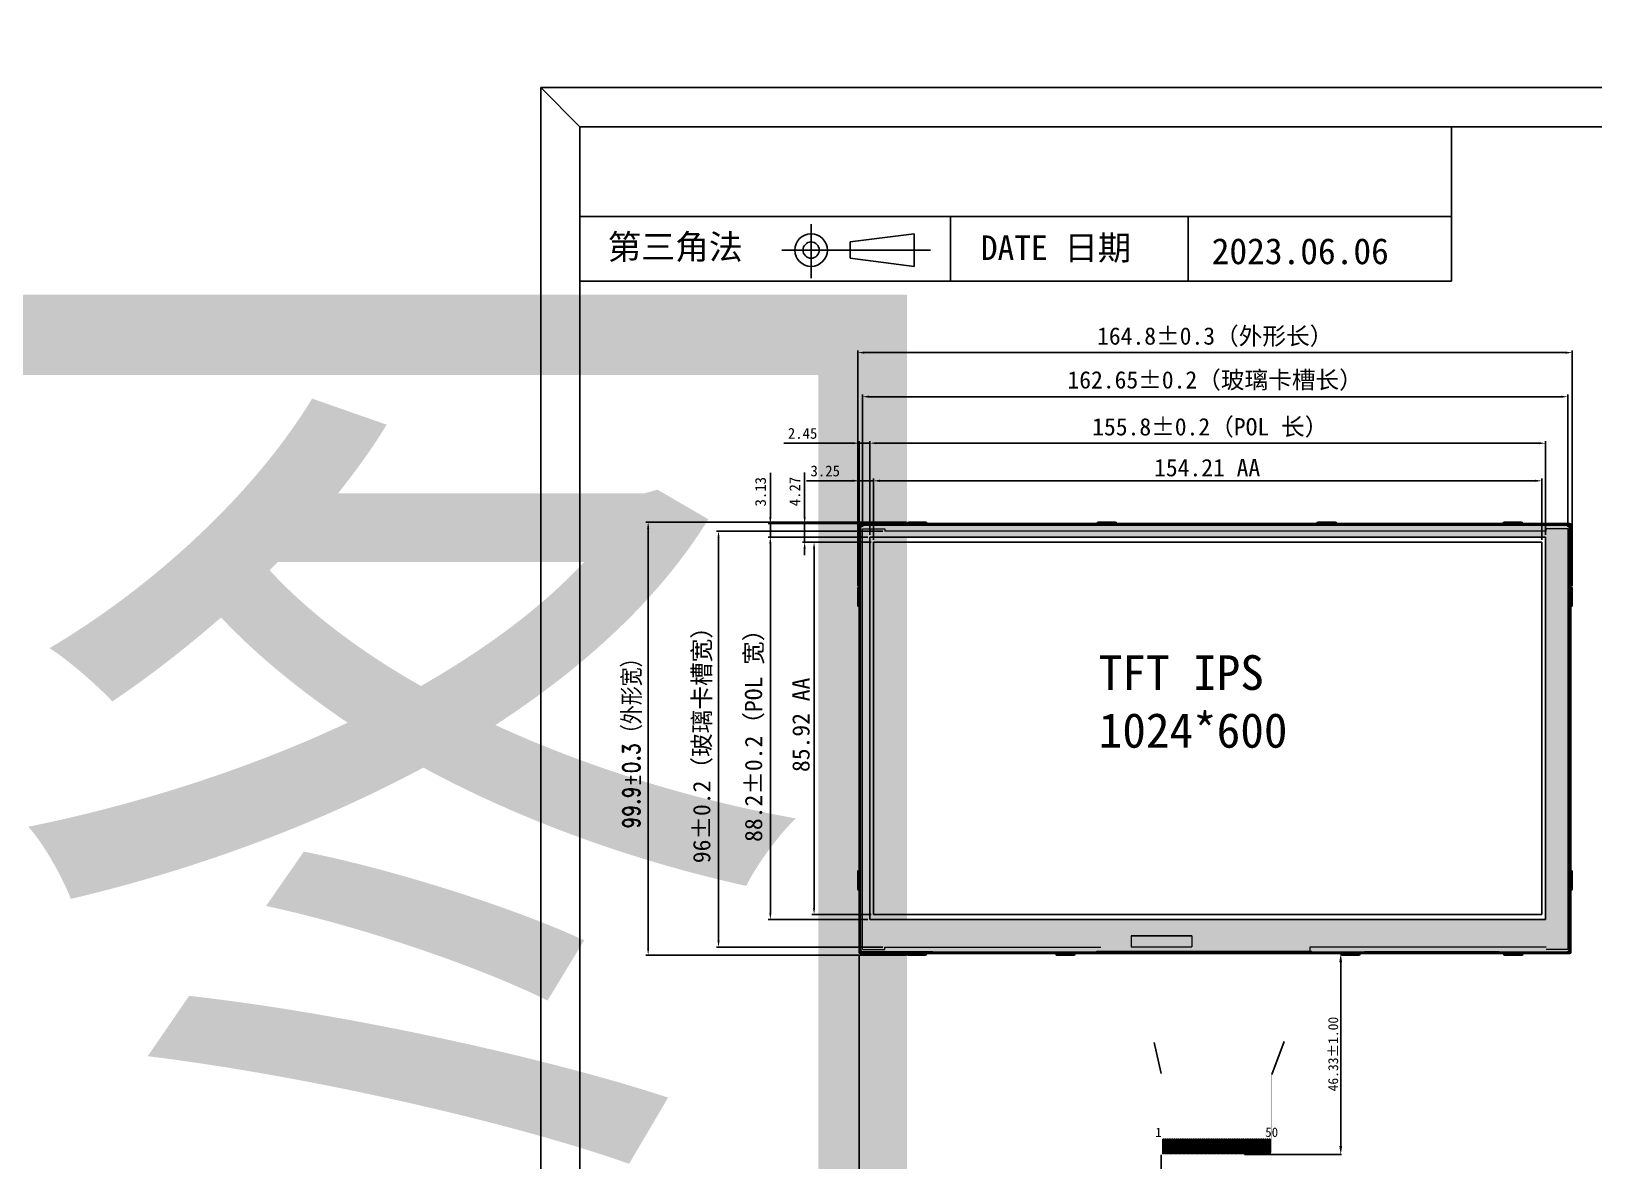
# Model space of a CAD drawing. Extents: x 23 to 280686, y -58 to 9807.
# Drawn here: x 142231.6 to 142592, y 4018.8 to 4279.3 of the extents above; entities that cross this region are included whole.
import ezdxf

# ---------------------------------------------------------------- set-up
doc = ezdxf.new("R2010")
doc.units = 0
doc.header["$LTSCALE"] = 23.1
doc.header["$PDMODE"] = 35
doc.layers.get('0').update_dxf_attribs({"linetype": 'CONTINUOUS'})
doc.layers.get('Defpoints').update_dxf_attribs({"linetype": 'CONTINUOUS'})
for name, color, linetype in [('0_dim', 7, 'CONTINUOUS'), ('BL1_Housing', 7, 'CONTINUOUS'), ('DIM', 130, 'CONTINUOUS'), ('FPC_TOPSOLDER', 42, 'CONTINUOUS'), ('TP', 42, 'CONTINUOUS'), ('白框', 7, 'CONTINUOUS')]:
    doc.layers.add(name, color=color, linetype=linetype)
doc.styles.add('RD', font='ROMAND.shx', dxfattribs={"width": 0.8})
doc.styles.get("Standard").update_dxf_attribs({"font": ''})
doc.styles.add('宋体', font='')
doc.styles.get('Standard').set_extended_font_data('SimSun')
doc.styles.get('宋体').set_extended_font_data('SimSun')
doc.dimstyles.new('ISO-25$0', dxfattribs={"dimtxt": 2.5, "dimasz": 1.5, "dimexe": 0.5, "dimexo": 0.5, "dimgap": 1, "dimtad": 2, "dimzin": 1, "dimdsep": 46, "dimtxsty": 'Standard', "dimcen": 2.5, "dimclrd": 3, "dimclre": 3, "dimclrt": 3, "dimadec": 0, "dimazin": 0, "dimtfac": 1, "dimtmove": 0, "dimatfit": 3, "dimfxl": 1, "dimtfillclr": 3, "dimtzin": 1, "dimarcsym": 0})
doc.dimstyles.get("Standard").update_dxf_attribs({"dimtxt": 2.3, "dimasz": 2, "dimexe": 0.18, "dimexo": 0.0625, "dimgap": 0.09, "dimtad": 1, "dimzin": 0, "dimdsep": 46, "dimtxsty": 'Standard', "dimcen": 0.09, "dimadec": 0, "dimazin": 0, "dimtol": 1, "dimtp": 0.01, "dimtm": 0.01, "dimtfac": 1, "dimtofl": 0, "dimtmove": 0, "dimatfit": 3, "dimfxl": 1, "dimtolj": 1, "dimtzin": 0, "dimarcsym": 0})

# ---------------------------------------------------------------- blocks, each defined once
blk = doc.blocks.new('*D71')
at = {"color": 3, "lineweight": -2, "transparency": 16777216}
for p, q in [((142425.83, 4162.01), (142425.83, 4176.14)), ((142427.33, 4175.64), (142578.54, 4175.64)), ((142580.04, 4162.01), (142580.04, 4176.14))]:
    blk.add_line(p, q, dxfattribs=at)
at = {"color": 3, "transparency": 16777216}
for points in [[(142427.33, 4175.89), (142427.33, 4175.39), (142425.83, 4175.64)], [(142578.54, 4175.89), (142578.54, 4175.39), (142580.04, 4175.64)]]:
    blk.add_solid(points, dxfattribs=at)
at = {"layer": 'Defpoints', "color": 0, "transparency": 16777216}
for p in [(142580.04, 4175.64), (142425.83, 4161.51), (142580.04, 4161.51)]:
    blk.add_point(p, dxfattribs=at)
at = {"color": 3, "transparency": 16777216, "insert": (142502.82, 4178.65), "char_height": 4, "attachment_point": 5, "style": '宋体'}
blk.add_mtext('154.21 AA', dxfattribs=at)
blk = doc.blocks.new('*D72')
at = {"color": 3, "lineweight": -2, "transparency": 16777216}
for p, q in [((142425.33, 4161.51), (142411.66, 4161.51)), ((142412.16, 4160.01), (142412.16, 4077.09)), ((142425.33, 4075.59), (142411.66, 4075.59))]:
    blk.add_line(p, q, dxfattribs=at)
at = {"color": 3, "transparency": 16777216}
for points in [[(142411.91, 4160.01), (142412.41, 4160.01), (142412.16, 4161.51)], [(142411.91, 4077.09), (142412.41, 4077.09), (142412.16, 4075.59)]]:
    blk.add_solid(points, dxfattribs=at)
at = {"layer": 'Defpoints', "color": 0, "transparency": 16777216}
for p in [(142425.83, 4161.51), (142412.16, 4075.59), (142425.83, 4075.59)]:
    blk.add_point(p, dxfattribs=at)
at = {"color": 3, "transparency": 16777216, "insert": (142409.15, 4119.35), "char_height": 4, "attachment_point": 5, "rotation": 90, "style": '宋体'}
blk.add_mtext('85.92 AA', dxfattribs=at)
blk = doc.blocks.new('*D73')
at = {"color": 3, "lineweight": -2, "transparency": 16777216}
for p, q in [((142422.23, 4151.33), (142422.23, 4205.71)), ((142423.73, 4205.21), (142585.53, 4205.21)), ((142587.03, 4151.33), (142587.03, 4205.71))]:
    blk.add_line(p, q, dxfattribs=at)
at = {"color": 3, "transparency": 16777216}
for points in [[(142423.73, 4205.46), (142423.73, 4204.96), (142422.23, 4205.21)], [(142585.53, 4205.46), (142585.53, 4204.96), (142587.03, 4205.21)]]:
    blk.add_solid(points, dxfattribs=at)
at = {"layer": 'Defpoints', "color": 0, "transparency": 16777216}
for p in [(142587.03, 4205.21), (142422.23, 4150.83), (142587.03, 4150.83)]:
    blk.add_point(p, dxfattribs=at)
at = {"color": 3, "transparency": 16777216, "insert": (142504.68, 4208.79), "char_height": 4, "attachment_point": 5, "style": '宋体'}
blk.add_mtext('164.8±0.3（外形长）', dxfattribs=at)
blk = doc.blocks.new('*D74')
at = {"color": 3, "lineweight": -2, "transparency": 16777216}
for p, q in [((142423.33, 4165.06), (142423.33, 4195.54)), ((142424.83, 4195.04), (142584.48, 4195.04)), ((142585.98, 4165.06), (142585.98, 4195.54))]:
    blk.add_line(p, q, dxfattribs=at)
at = {"color": 3, "transparency": 16777216}
for points in [[(142424.83, 4195.29), (142424.83, 4194.79), (142423.33, 4195.04)], [(142584.48, 4195.29), (142584.48, 4194.79), (142585.98, 4195.04)]]:
    blk.add_solid(points, dxfattribs=at)
at = {"layer": 'Defpoints', "color": 0, "transparency": 16777216}
for p in [(142585.98, 4195.04), (142423.33, 4164.56), (142585.98, 4164.56)]:
    blk.add_point(p, dxfattribs=at)
at = {"color": 3, "transparency": 16777216, "insert": (142504.66, 4198.67), "char_height": 4, "attachment_point": 5, "style": '宋体'}
blk.add_mtext('162.65±0.2（玻璃卡槽长）', dxfattribs=at)
blk = doc.blocks.new('*D75')
at = {"color": 3, "lineweight": -2, "transparency": 16777216}
for p, q in [((142425.04, 4163.15), (142425.04, 4184.81)), ((142426.54, 4184.31), (142579.34, 4184.31)), ((142580.84, 4163.15), (142580.84, 4184.81))]:
    blk.add_line(p, q, dxfattribs=at)
at = {"color": 3, "transparency": 16777216}
for points in [[(142426.54, 4184.56), (142426.54, 4184.06), (142425.04, 4184.31)], [(142579.34, 4184.56), (142579.34, 4184.06), (142580.84, 4184.31)]]:
    blk.add_solid(points, dxfattribs=at)
at = {"layer": 'Defpoints', "color": 0, "transparency": 16777216}
for p in [(142580.84, 4184.31), (142425.04, 4162.65), (142580.84, 4162.65)]:
    blk.add_point(p, dxfattribs=at)
at = {"color": 3, "transparency": 16777216, "insert": (142503.54, 4187.85), "char_height": 4, "attachment_point": 5, "style": '宋体'}
blk.add_mtext('155.8±0.2（POL 长）', dxfattribs=at)
blk = doc.blocks.new('*D76')
at = {"color": 3, "lineweight": -2, "transparency": 16777216}
for p, q in [((142427.98, 4164.06), (142389.62, 4164.06)), ((142390.12, 4162.56), (142390.12, 4069.56)), ((142427.98, 4068.06), (142389.62, 4068.06))]:
    blk.add_line(p, q, dxfattribs=at)
at = {"color": 3, "transparency": 16777216}
for points in [[(142389.87, 4162.56), (142390.37, 4162.56), (142390.12, 4164.06)], [(142389.87, 4069.56), (142390.37, 4069.56), (142390.12, 4068.06)]]:
    blk.add_solid(points, dxfattribs=at)
at = {"layer": 'Defpoints', "color": 0, "transparency": 16777216}
for p in [(142428.48, 4164.06), (142390.12, 4068.06), (142428.48, 4068.06)]:
    blk.add_point(p, dxfattribs=at)
at = {"color": 3, "transparency": 16777216, "insert": (142386.49, 4116.06), "char_height": 4, "attachment_point": 5, "rotation": 90, "style": '宋体'}
blk.add_mtext('96±0.2（玻璃卡槽宽）', dxfattribs=at)
blk = doc.blocks.new('*D77')
at = {"color": 3, "lineweight": -2, "transparency": 16777216}
for p, q in [((142424.54, 4162.65), (142401.57, 4162.65)), ((142402.07, 4161.15), (142402.07, 4075.95)), ((142424.54, 4074.45), (142401.57, 4074.45))]:
    blk.add_line(p, q, dxfattribs=at)
at = {"color": 3, "transparency": 16777216}
for points in [[(142401.82, 4161.15), (142402.32, 4161.15), (142402.07, 4162.65)], [(142401.82, 4075.95), (142402.32, 4075.95), (142402.07, 4074.45)]]:
    blk.add_solid(points, dxfattribs=at)
at = {"layer": 'Defpoints', "color": 0, "transparency": 16777216}
for p in [(142425.04, 4162.65), (142402.07, 4074.45), (142425.04, 4074.45)]:
    blk.add_point(p, dxfattribs=at)
at = {"color": 3, "transparency": 16777216, "insert": (142398.45, 4118.22), "char_height": 4, "attachment_point": 5, "rotation": 90, "style": '宋体'}
blk.add_mtext('88.2±0.2（POL 宽）', dxfattribs=at)
blk = doc.blocks.new('*D78')
at = {"color": 0, "lineweight": -2, "transparency": 16777216}
for p, q in [((142518.52, 4066.57), (142533.81, 4066.57)), ((142533.63, 4064.57), (142533.63, 4022.24)), ((142511.47, 4020.24), (142533.81, 4020.24))]:
    blk.add_line(p, q, dxfattribs=at)
at = {"color": 0, "transparency": 16777216}
for points in [[(142533.3, 4064.57), (142533.97, 4064.57), (142533.63, 4066.57)], [(142533.3, 4022.24), (142533.97, 4022.24), (142533.63, 4020.24)]]:
    blk.add_solid(points, dxfattribs=at)
at = {"layer": 'Defpoints', "color": 0, "transparency": 16777216}
for p in [(142518.46, 4066.57), (142511.41, 4020.24), (142533.63, 4020.24)]:
    blk.add_point(p, dxfattribs=at)
at = {"color": 0, "transparency": 16777216, "insert": (142531.9, 4043.4), "char_height": 2.3, "attachment_point": 5, "rotation": 90, "style": '宋体'}
blk.add_mtext('\\A1;46.33±1.00', dxfattribs=at)
blk = doc.blocks.new('*D79')
at = {"color": 3, "lineweight": -2, "transparency": 16777216}
for p, q in [((142422.58, 4066.38), (142422.58, 4006.97)), ((142492.24, 4020.16), (142492.24, 4006.97)), ((142424.08, 4007.47), (142437.2, 4007.47)), ((142490.74, 4007.47), (142477.62, 4007.47))]:
    blk.add_line(p, q, dxfattribs=at)
at = {"color": 3, "transparency": 16777216}
for points in [[(142424.08, 4007.72), (142424.08, 4007.22), (142422.58, 4007.47)], [(142490.74, 4007.72), (142490.74, 4007.22), (142492.24, 4007.47)]]:
    blk.add_solid(points, dxfattribs=at)
at = {"layer": 'Defpoints', "color": 0, "transparency": 16777216}
for p in [(142422.58, 4066.88), (142492.24, 4020.66), (142492.24, 4007.47)]:
    blk.add_point(p, dxfattribs=at)
at = {"color": 3, "transparency": 16777216, "insert": (142457.41, 4007.47), "char_height": 5, "attachment_point": 5, "style": '宋体'}
blk.add_mtext('69.65±1.00', dxfattribs=at)
blk = doc.blocks.new('*D80')
at = {"color": 3, "lineweight": -2, "transparency": 16777216}
for p, q in [((142421.08, 4175.65), (142410.39, 4175.65)), ((142422.58, 4165.98), (142422.58, 4176.15)), ((142425.83, 4175.65), (142422.58, 4175.65)), ((142425.83, 4162.01), (142425.83, 4176.15)), ((142427.33, 4175.65), (142428.83, 4175.65))]:
    blk.add_line(p, q, dxfattribs=at)
at = {"color": 3, "transparency": 16777216}
for points in [[(142421.08, 4175.9), (142421.08, 4175.4), (142422.58, 4175.65)], [(142427.33, 4175.9), (142427.33, 4175.4), (142425.83, 4175.65)]]:
    blk.add_solid(points, dxfattribs=at)
at = {"layer": 'Defpoints', "color": 0, "transparency": 16777216}
for p in [(142422.58, 4175.65), (142422.58, 4165.48), (142425.83, 4161.51)]:
    blk.add_point(p, dxfattribs=at)
at = {"color": 3, "transparency": 16777216, "insert": (142414.73, 4177.9), "char_height": 2.5, "attachment_point": 5}
blk.add_mtext('3.25', dxfattribs=at)
blk = doc.blocks.new('*D84')
at = {"color": 3, "lineweight": -2, "transparency": 16777216}
for p, q in [((142421.08, 4184.32), (142405.15, 4184.32)), ((142422.58, 4165.98), (142422.58, 4184.82)), ((142425.04, 4184.32), (142422.58, 4184.32)), ((142425.04, 4163.15), (142425.04, 4184.82)), ((142426.54, 4184.32), (142428.04, 4184.32))]:
    blk.add_line(p, q, dxfattribs=at)
at = {"color": 3, "transparency": 16777216}
for points in [[(142421.08, 4184.57), (142421.08, 4184.07), (142422.58, 4184.32)], [(142426.54, 4184.57), (142426.54, 4184.07), (142425.04, 4184.32)]]:
    blk.add_solid(points, dxfattribs=at)
at = {"layer": 'Defpoints', "color": 0, "transparency": 16777216}
for p in [(142422.58, 4184.32), (142422.58, 4165.48), (142425.04, 4162.65)]:
    blk.add_point(p, dxfattribs=at)
at = {"color": 3, "transparency": 16777216, "insert": (142409.51, 4186.57), "char_height": 2.5, "attachment_point": 5}
blk.add_mtext('2.45', dxfattribs=at)
blk = doc.blocks.new('*D81')
at = {"color": 3, "lineweight": -2, "transparency": 16777216}
for p, q in [((142409.98, 4167.28), (142409.98, 4177.56)), ((142422.38, 4165.78), (142409.48, 4165.78)), ((142409.98, 4161.51), (142409.98, 4165.78)), ((142425.33, 4161.51), (142409.48, 4161.51)), ((142409.98, 4160.01), (142409.98, 4158.51))]:
    blk.add_line(p, q, dxfattribs=at)
at = {"color": 3, "transparency": 16777216}
for points in [[(142409.73, 4167.28), (142410.23, 4167.28), (142409.98, 4165.78)], [(142409.73, 4160.01), (142410.23, 4160.01), (142409.98, 4161.51)]]:
    blk.add_solid(points, dxfattribs=at)
at = {"layer": 'Defpoints', "color": 0, "transparency": 16777216}
for p in [(142409.98, 4165.78), (142422.88, 4165.78), (142425.83, 4161.51)]:
    blk.add_point(p, dxfattribs=at)
at = {"color": 3, "transparency": 16777216, "insert": (142407.73, 4173.17), "char_height": 2.5, "attachment_point": 5, "rotation": 90}
blk.add_mtext('4.27', dxfattribs=at)
blk = doc.blocks.new('*D82')
at = {"color": 3, "lineweight": -2, "transparency": 16777216}
for p, q in [((142402.07, 4167.28), (142402.07, 4177.46)), ((142422.38, 4165.78), (142401.57, 4165.78)), ((142424.54, 4162.65), (142401.57, 4162.65)), ((142402.07, 4162.65), (142402.07, 4165.78)), ((142402.07, 4161.15), (142402.07, 4159.65))]:
    blk.add_line(p, q, dxfattribs=at)
at = {"color": 3, "transparency": 16777216}
for points in [[(142401.82, 4167.28), (142402.32, 4167.28), (142402.07, 4165.78)], [(142401.82, 4161.15), (142402.32, 4161.15), (142402.07, 4162.65)]]:
    blk.add_solid(points, dxfattribs=at)
at = {"layer": 'Defpoints', "color": 0, "transparency": 16777216}
for p in [(142402.07, 4165.78), (142422.88, 4165.78), (142425.04, 4162.65)]:
    blk.add_point(p, dxfattribs=at)
at = {"color": 3, "transparency": 16777216, "insert": (142399.82, 4173.12), "char_height": 2.5, "attachment_point": 5, "rotation": 90}
blk.add_mtext('3.13', dxfattribs=at)
blk = doc.blocks.new('ROUND_5')
at = {"const_width": 0.00005}
blk.add_lwpolyline([(-0.000024, 0, 1), (0.000024, 0, 1)], format="xyb", close=True, dxfattribs=at)
blk = doc.blocks.new('ROUND_21')
at = {"const_width": 0.00005}
blk.add_lwpolyline([(-0.000024, 0, 1), (0.000024, 0, 1)], format="xyb", close=True, dxfattribs=at)
blk = doc.blocks.new('ROUND_24')
at = {"const_width": 0.0025}
blk.add_lwpolyline([(-0.00125, 0, 1), (0.00125, 0, 1)], format="xyb", close=True, dxfattribs=at)
blk = doc.blocks.new('wyerywy')
at = {"layer": '0_dim', "color": 0, "linetype": 'ByBlock', "lineweight": 0}
for p, q in [((988.36, 324.46), (988.36, 225.86)), ((1152.16, 324.76), (988.66, 324.76)), ((1151.86, 324.46), (988.96, 324.46)), ((989.86, 324.46), (989.86, 324.76)), ((999.46, 324.81), (999.46, 324.76)), ((1003.66, 325.11), (999.76, 325.11)), ((1003.96, 324.81), (1003.96, 324.76)), ((1043.21, 324.81), (1043.21, 324.76)), ((1047.41, 325.11), (1043.51, 325.11)), ((1047.71, 324.81), (1047.71, 324.76)), ((1093.91, 324.81), (1093.91, 324.76)), ((1098.11, 325.11), (1094.21, 325.11)), ((1098.41, 324.81), (1098.41, 324.76)), ((1136.86, 324.81), (1136.86, 324.76)), ((1141.06, 325.11), (1137.16, 325.11)), ((1141.36, 324.81), (1141.36, 324.76)), ((1150.96, 324.46), (1150.96, 324.76)), ((1152.46, 324.46), (1152.46, 225.86)), ((988.66, 323.26), (988.36, 323.26)), ((988.66, 323.26), (988.36, 323.26)), ((988.66, 324.16), (988.66, 226.16)), ((1152.16, 324.16), (1152.16, 226.16)), ((1152.16, 323.26), (1152.46, 323.26)), ((1152.46, 323.26), (1152.16, 323.26)), ((988.31, 310.11), (988.36, 310.11)), ((1152.51, 310.11), (1152.46, 310.11)), ((988.01, 309.81), (988.01, 305.91)), ((1152.81, 309.81), (1152.81, 305.91)), ((988.31, 305.61), (988.36, 305.61)), ((1152.46, 303.61), (1152.16, 303.61)), ((1152.51, 305.61), (1152.46, 305.61)), ((988.66, 287.17), (988.36, 287.17)), ((1152.16, 287.17), (1152.46, 287.17)), ((1152.16, 267.15), (1152.46, 267.15)), ((988.66, 246.71), (988.36, 246.71)), ((1152.16, 246.71), (1152.46, 246.71)), ((988.01, 244.41), (988.01, 240.51)), ((988.31, 244.71), (988.36, 244.71)), ((1152.51, 244.71), (1152.46, 244.71)), ((1152.81, 244.41), (1152.81, 240.51)), ((988.31, 240.21), (988.36, 240.21)), ((1152.51, 240.21), (1152.46, 240.21)), ((988.66, 227.06), (988.36, 227.06)), ((1152.16, 227.06), (1152.46, 227.06)), ((988.66, 225.56), (1043.46, 225.56)), ((988.96, 225.86), (1043.16, 225.86)), ((989.86, 225.86), (989.86, 225.56)), ((999.36, 225.51), (999.36, 225.56)), ((1003.56, 225.21), (999.66, 225.21)), ((1003.86, 225.51), (1003.86, 225.56)), ((1033.66, 225.51), (1033.66, 225.56)), ((1037.86, 225.21), (1033.96, 225.21)), ((1038.16, 225.51), (1038.16, 225.56)), ((1043.16, 226.16), (1092.66, 226.16)), ((1043.46, 225.86), (1092.36, 225.86)), ((1092.36, 225.56), (1152.16, 225.56)), ((1092.66, 225.86), (1151.86, 225.86)), ((1099.41, 225.51), (1099.41, 225.56)), ((1103.61, 225.21), (1099.71, 225.21)), ((1103.91, 225.51), (1103.91, 225.56)), ((1136.95, 225.51), (1136.95, 225.56)), ((1141.15, 225.21), (1137.25, 225.21)), ((1141.45, 225.51), (1141.45, 225.56)), ((1150.96, 225.86), (1150.96, 225.56))]:
    blk.add_line(p, q, dxfattribs=at)
for centre, start, end in [((988.66, 324.46), 90, 180), ((988.96, 324.16), 90, 180), ((999.76, 324.81), 90, 180), ((1003.66, 324.81), 0, 90), ((1043.51, 324.81), 90, 180), ((1047.41, 324.81), 0, 90), ((1094.21, 324.81), 90, 180), ((1098.11, 324.81), 0, 90), ((1137.16, 324.81), 90, 180), ((1141.06, 324.81), 0, 90), ((1151.86, 324.16), 0, 90), ((1152.16, 324.46), 0, 90), ((988.31, 309.81), 90, 180), ((1152.51, 309.81), 0, 90), ((988.31, 305.91), 180, 270), ((1152.51, 305.91), 270, 360), ((988.31, 244.41), 90, 180), ((1152.51, 244.41), 0, 90), ((988.31, 240.51), 180, 270), ((1152.51, 240.51), 270, 360), ((988.66, 225.86), 180, 270), ((988.96, 226.16), 180, 270), ((999.66, 225.51), 180, 270), ((1003.56, 225.51), 270, 0), ((1033.96, 225.51), 180, 270), ((1037.86, 225.51), 270, 0), ((1099.71, 225.51), 180, 270), ((1103.61, 225.51), 270, 0), ((1137.25, 225.51), 180, 270), ((1141.15, 225.51), 270, 0), ((1151.86, 226.16), 270, 0), ((1152.16, 225.86), 270, 0)]:
    blk.add_arc(centre, 0.3, start, end, dxfattribs=at)
at = {"layer": 'FPC_TOPSOLDER', "color": 0, "linetype": 'ByBlock', "lineweight": 0}
for p, q in [((1043.16, 225.86), (1043.16, 226.16)), ((1043.46, 225.56), (1043.46, 225.86)), ((1055.78, 225.86), (1055.78, 226.16)), ((1060.34, 225.86), (1060.34, 226.16)), ((1092.36, 225.56), (1092.36, 225.86)), ((1092.66, 225.86), (1092.66, 226.16))]:
    blk.add_line(p, q, dxfattribs=at)
blk = doc.blocks.new('*D85')
at = {"color": 3, "lineweight": -2, "transparency": 16777216}
for p, q in [((142433.48, 4166.13), (142373.39, 4166.13)), ((142373.89, 4164.63), (142373.89, 4067.73)), ((142433.48, 4066.23), (142373.39, 4066.23))]:
    blk.add_line(p, q, dxfattribs=at)
at = {"color": 3, "transparency": 16777216}
for points in [[(142373.64, 4164.63), (142374.14, 4164.63), (142373.89, 4166.13)], [(142373.64, 4067.73), (142374.14, 4067.73), (142373.89, 4066.23)]]:
    blk.add_solid(points, dxfattribs=at)
at = {"layer": 'Defpoints', "color": 0, "transparency": 16777216}
for p in [(142433.98, 4166.13), (142373.89, 4066.23), (142433.98, 4066.23)]:
    blk.add_point(p, dxfattribs=at)
at = {"color": 3, "transparency": 16777216, "insert": (142370.27, 4116.18), "char_height": 4, "attachment_point": 5, "rotation": 90, "style": 'RD'}
blk.add_mtext('99.9±0.3（外形宽）', dxfattribs=at)

msp = doc.modelspace()

# ---------------------------------------------------------------- hatches: boundary and pattern name
h = msp.add_hatch()
h.set_pattern_fill('ANSI36', color=3, scale=0.2, style=0)
h.set_pattern_definition([(45, (142177.4566, 3769.8975), (0.3367596, 1.2347852), [1.5875, -0.3175, 0, -0.3175])])
h.paths.add_polyline_path([(142422.585, 4066.884), (142422.672, 4066.672), (142422.885, 4066.584), (142433.59, 4066.584), (142433.677, 4066.322), (142433.89, 4066.234), (142437.79, 4066.234), (142438.002, 4066.322), (142438.09, 4066.584), (142467.885, 4066.584), (142467.972, 4066.322), (142468.185, 4066.234), (142472.085, 4066.234), (142472.297, 4066.322), (142472.385, 4066.584), (142533.635, 4066.584), (142533.722, 4066.322), (142533.935, 4066.234), (142537.835, 4066.234), (142538.047, 4066.322), (142538.135, 4066.584), (142571.18, 4066.584), (142571.267, 4066.322), (142571.48, 4066.234), (142575.38, 4066.234), (142575.592, 4066.322), (142575.68, 4066.584), (142586.385, 4066.584), (142586.597, 4066.672), (142586.685, 4066.884), (142586.685, 4081.234), (142586.947, 4081.322), (142587.035, 4081.534), (142587.035, 4085.434), (142586.947, 4085.646), (142586.685, 4085.734), (142586.685, 4146.634), (142586.947, 4146.722), (142587.035, 4146.934), (142587.035, 4150.834), (142586.947, 4151.046), (142586.685, 4151.134), (142586.685, 4165.484), (142586.597, 4165.696), (142586.385, 4165.784), (142575.585, 4165.784), (142575.497, 4166.046), (142575.285, 4166.134), (142571.385, 4166.134), (142571.172, 4166.046), (142571.085, 4165.784), (142532.635, 4165.784), (142532.547, 4166.046), (142532.335, 4166.134), (142528.435, 4166.134), (142528.222, 4166.046), (142528.135, 4165.784), (142481.935, 4165.784), (142481.847, 4166.046), (142481.635, 4166.134), (142477.735, 4166.134), (142477.522, 4166.046), (142477.435, 4165.784), (142438.185, 4165.784), (142438.097, 4166.046), (142437.885, 4166.134), (142433.985, 4166.134), (142433.772, 4166.046), (142433.685, 4165.784), (142422.885, 4165.784), (142422.672, 4165.696), (142422.585, 4165.484), (142422.585, 4151.134), (142422.322, 4151.046), (142422.235, 4150.834), (142422.235, 4146.934), (142422.322, 4146.722), (142422.585, 4146.634), (142422.585, 4085.734), (142422.322, 4085.646), (142422.235, 4085.434), (142422.235, 4081.534), (142422.322, 4081.322), (142422.585, 4081.234)])
h.paths.add_polyline_path([(142580.837, 4074.454), (142425.037, 4074.454), (142425.037, 4162.654), (142580.837, 4162.654)], flags=16)

# ---------------------------------------------------------------- linework, layer by layer
at = {"color": 4}
for p, q in [((142349.1, 4266.357), (142910.141, 4266.357)), ((142349.1, 3886.374), (142349.1, 4266.357)), ((142349.1, 4266.357), (142358.147, 4257.31)), ((142358.147, 4257.31), (142901.093, 4257.31)), ((142358.147, 3895.421), (142358.147, 4257.31)), ((142358.147, 4244.593), (142358.147, 4257.31)), ((142559.215, 4221.67), (142559.215, 4257.31)), ((142559.215, 4236.643), (142358.147, 4236.643)), ((142411.477, 4234.839), (142411.477, 4222.404)), ((142443.659, 4221.67), (142443.659, 4236.643)), ((142498.436, 4221.67), (142498.436, 4236.643)), ((142420.497, 4230.735), (142435.227, 4232.614)), ((142435.227, 4232.614), (142435.227, 4225.099)), ((142404.756, 4228.857), (142439.008, 4228.857)), ((142420.497, 4230.735), (142420.497, 4226.978)), ((142420.497, 4226.978), (142435.227, 4225.099)), ((142559.215, 4221.67), (142358.147, 4221.67))]:
    msp.add_line(p, q, dxfattribs=at)
at = {"color": 5}
for p, q in [((142425.037, 4162.654), (142580.837, 4162.654)), ((142425.037, 4074.454), (142425.037, 4162.654)), ((142580.837, 4162.654), (142580.837, 4074.454)), ((142580.837, 4074.454), (142425.037, 4074.454))]:
    msp.add_line(p, q, dxfattribs=at)
at = {"color": 6}
for p, q in [((142425.832, 4161.514), (142580.042, 4161.514)), ((142425.832, 4075.594), (142425.832, 4161.514)), ((142580.042, 4161.514), (142580.042, 4075.594)), ((142580.042, 4075.594), (142425.832, 4075.594))]:
    msp.add_line(p, q, dxfattribs=at)
at = {"color": 34}
for p, q in [((142492.238, 4038.932), (142490.578, 4046.091)), ((142517.739, 4038.683), (142520.578, 4046.341))]:
    msp.add_line(p, q, dxfattribs=at)
at = {"color": 3}
msp.add_lwpolyline([(142422.585, 4066.884), (142422.672, 4066.672), (142422.885, 4066.584), (142433.59, 4066.584), (142433.677, 4066.322), (142433.89, 4066.234), (142437.79, 4066.234), (142438.002, 4066.322), (142438.09, 4066.584), (142467.885, 4066.584), (142467.972, 4066.322), (142468.185, 4066.234), (142472.085, 4066.234), (142472.297, 4066.322), (142472.385, 4066.584), (142533.635, 4066.584), (142533.722, 4066.322), (142533.935, 4066.234), (142537.835, 4066.234), (142538.047, 4066.322), (142538.135, 4066.584), (142571.18, 4066.584), (142571.267, 4066.322), (142571.48, 4066.234), (142575.38, 4066.234), (142575.592, 4066.322), (142575.68, 4066.584), (142586.385, 4066.584), (142586.597, 4066.672), (142586.685, 4066.884), (142586.685, 4081.234), (142586.947, 4081.322), (142587.035, 4081.534), (142587.035, 4085.434), (142586.947, 4085.646), (142586.685, 4085.734), (142586.685, 4146.634), (142586.947, 4146.722), (142587.035, 4146.934), (142587.035, 4150.834), (142586.947, 4151.046), (142586.685, 4151.134), (142586.685, 4165.484), (142586.597, 4165.696), (142586.385, 4165.784), (142575.585, 4165.784), (142575.497, 4166.046), (142575.285, 4166.134), (142571.385, 4166.134), (142571.172, 4166.046), (142571.085, 4165.784), (142532.635, 4165.784), (142532.547, 4166.046), (142532.335, 4166.134), (142528.435, 4166.134), (142528.222, 4166.046), (142528.135, 4165.784), (142481.935, 4165.784), (142481.847, 4166.046), (142481.635, 4166.134), (142477.735, 4166.134), (142477.522, 4166.046), (142477.435, 4165.784), (142438.185, 4165.784), (142438.097, 4166.046), (142437.885, 4166.134), (142433.985, 4166.134), (142433.772, 4166.046), (142433.685, 4165.784), (142422.885, 4165.784), (142422.672, 4165.696), (142422.585, 4165.484), (142422.585, 4151.134), (142422.322, 4151.046), (142422.235, 4150.834), (142422.235, 4146.934), (142422.322, 4146.722), (142422.585, 4146.634), (142422.585, 4085.734), (142422.322, 4085.646), (142422.235, 4085.434), (142422.235, 4081.534), (142422.322, 4081.322), (142422.585, 4081.234), (142422.585, 4066.884)], dxfattribs=at)
at = {"color": 4}
for radius in [3.757, 1.879]:
    msp.add_circle((142411.477, 4228.857), radius, dxfattribs=at)
at = {"color": 0, "ltscale": 3}
for centre, start, end in [((142423.432, 4164.909), 89.4569, 180), ((142585.832, 4164.909), 0, 90.5431), ((142423.432, 4067.459), 180, 270.5431), ((142585.832, 4067.459), 269.4569, 360)]:
    msp.add_arc(centre, 0.5, start, end, dxfattribs=at)
at = {"layer": 'BL1_Housing', "color": 7, "lineweight": 0}
for p, q in [((142422.932, 4067.459), (142422.932, 4164.909)), ((142423.332, 4164.559), (142428.482, 4164.559)), ((142423.332, 4067.559), (142423.332, 4164.559)), ((142423.437, 4165.409), (142585.832, 4165.409)), ((142428.482, 4164.559), (142428.482, 4164.059)), ((142580.982, 4164.059), (142428.482, 4164.059)), ((142585.982, 4164.559), (142580.982, 4164.559)), ((142580.982, 4164.059), (142580.982, 4164.559)), ((142585.982, 4164.559), (142585.982, 4067.559)), ((142586.332, 4067.459), (142586.332, 4164.909)), ((142422.932, 4067.459), (142422.932, 4075.159)), ((142423.332, 4067.559), (142428.482, 4067.559)), ((142439.587, 4066.959), (142423.437, 4066.959)), ((142428.482, 4067.559), (142428.482, 4068.059)), ((142570.177, 4066.959), (142585.827, 4066.959)), ((142585.982, 4067.559), (142580.982, 4067.559))]:
    msp.add_line(p, q, dxfattribs=at)
at = {"layer": 'BL1_Housing', "color": 0, "lineweight": 0}
for p, q in [((142499.282, 4070.659), (142485.279, 4070.659)), ((142485.279, 4070.659), (142485.279, 4068.159)), ((142485.279, 4070.659), (142499.279, 4070.659)), ((142499.282, 4070.659), (142499.282, 4068.159)), ((142428.482, 4068.059), (142478.287, 4068.059)), ((142439.587, 4066.959), (142483.287, 4066.959)), ((142466.882, 4066.959), (142539.132, 4066.959)), ((142485.279, 4068.159), (142499.282, 4068.159)), ((142580.982, 4068.059), (142526.477, 4068.059)), ((142526.477, 4068.059), (142526.477, 4066.959)), ((142570.177, 4066.959), (142539.132, 4066.959))]:
    msp.add_line(p, q, dxfattribs=at)
at = {"layer": 'TP', "color": 34, "ltscale": 10, "const_width": 0.005}
for points in [[(142490.578, 4066.462), (142490.578, 4046.091)], [(142520.578, 4046.341), (142520.578, 4066.456)], [(142492.238, 4038.932), (142492.237, 4020.627)], [(142517.74, 4020.627), (142517.74, 4038.683)]]:
    msp.add_lwpolyline(points, dxfattribs=at)
at = {"layer": 'TP', "ltscale": 10}
for points in [[(142492.589, 4023.757), (142492.589, 4020.457), (142492.889, 4020.457), (142492.889, 4023.757)], [(142493.089, 4023.757), (142493.089, 4020.457), (142493.389, 4020.457), (142493.389, 4023.757)], [(142493.589, 4023.757), (142493.589, 4020.457), (142493.889, 4020.457), (142493.889, 4023.757)], [(142494.089, 4023.757), (142494.089, 4020.457), (142494.389, 4020.457), (142494.389, 4023.757)], [(142494.589, 4023.757), (142494.589, 4020.457), (142494.889, 4020.457), (142494.889, 4023.757)], [(142495.089, 4023.757), (142495.089, 4020.457), (142495.389, 4020.457), (142495.389, 4023.757)], [(142495.589, 4023.757), (142495.589, 4020.457), (142495.889, 4020.457), (142495.889, 4023.757)], [(142496.089, 4023.757), (142496.089, 4020.457), (142496.389, 4020.457), (142496.389, 4023.757)], [(142496.589, 4023.757), (142496.589, 4020.457), (142496.889, 4020.457), (142496.889, 4023.757)], [(142497.089, 4023.757), (142497.089, 4020.457), (142497.389, 4020.457), (142497.389, 4023.757)], [(142497.589, 4023.757), (142497.589, 4020.457), (142497.889, 4020.457), (142497.889, 4023.757)], [(142498.089, 4023.757), (142498.089, 4020.457), (142498.389, 4020.457), (142498.389, 4023.757)], [(142498.589, 4023.757), (142498.589, 4020.457), (142498.889, 4020.457), (142498.889, 4023.757)], [(142499.089, 4023.757), (142499.089, 4020.457), (142499.389, 4020.457), (142499.389, 4023.757)], [(142499.589, 4023.757), (142499.589, 4020.457), (142499.889, 4020.457), (142499.889, 4023.757)], [(142500.089, 4023.757), (142500.089, 4020.457), (142500.389, 4020.457), (142500.389, 4023.757)], [(142500.589, 4023.757), (142500.589, 4020.457), (142500.889, 4020.457), (142500.889, 4023.757)], [(142501.089, 4023.757), (142501.089, 4020.457), (142501.389, 4020.457), (142501.389, 4023.757)], [(142501.589, 4023.757), (142501.589, 4020.457), (142501.889, 4020.457), (142501.889, 4023.757)], [(142502.089, 4023.757), (142502.089, 4020.457), (142502.389, 4020.457), (142502.389, 4023.757)], [(142502.589, 4023.757), (142502.589, 4020.457), (142502.889, 4020.457), (142502.889, 4023.757)], [(142503.089, 4023.757), (142503.089, 4020.457), (142503.389, 4020.457), (142503.389, 4023.757)], [(142503.589, 4023.757), (142503.589, 4020.457), (142503.889, 4020.457), (142503.889, 4023.757)], [(142504.089, 4023.757), (142504.089, 4020.457), (142504.389, 4020.457), (142504.389, 4023.757)], [(142504.589, 4023.757), (142504.589, 4020.457), (142504.889, 4020.457), (142504.889, 4023.757)], [(142505.089, 4023.757), (142505.089, 4020.457), (142505.389, 4020.457), (142505.389, 4023.757)], [(142505.589, 4023.757), (142505.589, 4020.457), (142505.889, 4020.457), (142505.889, 4023.757)], [(142506.089, 4023.757), (142506.089, 4020.457), (142506.389, 4020.457), (142506.389, 4023.757)], [(142506.589, 4023.757), (142506.589, 4020.457), (142506.889, 4020.457), (142506.889, 4023.757)], [(142507.089, 4023.757), (142507.089, 4020.457), (142507.389, 4020.457), (142507.389, 4023.757)], [(142507.589, 4023.757), (142507.589, 4020.457), (142507.889, 4020.457), (142507.889, 4023.757)], [(142508.089, 4023.757), (142508.089, 4020.457), (142508.389, 4020.457), (142508.389, 4023.757)], [(142508.589, 4023.757), (142508.589, 4020.457), (142508.889, 4020.457), (142508.889, 4023.757)], [(142509.089, 4023.757), (142509.089, 4020.457), (142509.389, 4020.457), (142509.389, 4023.757)], [(142509.589, 4023.757), (142509.589, 4020.457), (142509.889, 4020.457), (142509.889, 4023.757)], [(142510.089, 4023.757), (142510.089, 4020.457), (142510.389, 4020.457), (142510.389, 4023.757)], [(142510.589, 4023.757), (142510.589, 4020.457), (142510.889, 4020.457), (142510.889, 4023.757)], [(142511.089, 4023.757), (142511.089, 4020.457), (142511.389, 4020.457), (142511.389, 4023.757)], [(142511.589, 4023.757), (142511.589, 4020.457), (142511.889, 4020.457), (142511.889, 4023.757)], [(142512.089, 4023.757), (142512.089, 4020.457), (142512.389, 4020.457), (142512.389, 4023.757)], [(142512.589, 4023.757), (142512.589, 4020.457), (142512.889, 4020.457), (142512.889, 4023.757)], [(142513.089, 4023.757), (142513.089, 4020.457), (142513.389, 4020.457), (142513.389, 4023.757)], [(142513.589, 4023.757), (142513.589, 4020.457), (142513.889, 4020.457), (142513.889, 4023.757)], [(142514.089, 4023.757), (142514.089, 4020.457), (142514.389, 4020.457), (142514.389, 4023.757)], [(142514.589, 4023.757), (142514.589, 4020.457), (142514.889, 4020.457), (142514.889, 4023.757)], [(142515.089, 4023.757), (142515.089, 4020.457), (142515.389, 4020.457), (142515.389, 4023.757)], [(142515.589, 4023.757), (142515.589, 4020.457), (142515.889, 4020.457), (142515.889, 4023.757)], [(142516.089, 4023.757), (142516.089, 4020.457), (142516.389, 4020.457), (142516.389, 4023.757)], [(142516.589, 4023.757), (142516.589, 4020.457), (142516.889, 4020.457), (142516.889, 4023.757)], [(142517.089, 4023.757), (142517.089, 4020.457), (142517.389, 4020.457), (142517.389, 4023.757)]]:
    msp.add_lwpolyline(points, close=True, dxfattribs=at)
for points, const_width in [([(142492.238, 4020.657), (142492.242, 4020.622)], 0.005), ([(142492.242, 4020.622), (142492.251, 4020.589)], 0.005), ([(142492.251, 4020.589), (142492.265, 4020.557)], 0.005), ([(142492.265, 4020.557), (142492.285, 4020.528)], 0.005), ([(142492.265, 4020.639), (142492.264, 4020.657)], 0.0001), ([(142492.267, 4020.622), (142492.265, 4020.639)], 0.0001), ([(142492.271, 4020.605), (142492.267, 4020.622)], 0.0001), ([(142492.277, 4020.588), (142492.271, 4020.605)], 0.0001), ([(142492.283, 4020.572), (142492.277, 4020.588)], 0.0001), ([(142492.291, 4020.557), (142492.283, 4020.572)], 0.0001), ([(142492.285, 4020.528), (142492.31, 4020.504)], 0.005), ([(142492.301, 4020.542), (142492.291, 4020.557)], 0.0001), ([(142492.311, 4020.528), (142492.301, 4020.542)], 0.0001), ([(142492.31, 4020.504), (142492.338, 4020.484)], 0.005), ([(142492.323, 4020.515), (142492.311, 4020.528)], 0.0001), ([(142492.336, 4020.504), (142492.323, 4020.515)], 0.0001), ([(142492.35, 4020.493), (142492.336, 4020.504)], 0.0001), ([(142492.338, 4020.484), (142492.37, 4020.469)], 0.005), ([(142492.364, 4020.484), (142492.35, 4020.493)], 0.0001), ([(142492.38, 4020.476), (142492.364, 4020.484)], 0.0001), ([(142492.37, 4020.469), (142492.404, 4020.46)], 0.005), ([(142492.396, 4020.469), (142492.38, 4020.476)], 0.0001), ([(142492.413, 4020.464), (142492.396, 4020.469)], 0.0001), ([(142492.404, 4020.46), (142492.438, 4020.457)], 0.005), ([(142492.43, 4020.46), (142492.413, 4020.464)], 0.0001), ([(142492.447, 4020.458), (142492.43, 4020.46)], 0.0001), ([(142492.438, 4020.457), (142517.54, 4020.457)], 0.005), ([(142492.464, 4020.457), (142492.447, 4020.458)], 0.0001), ([(142517.514, 4020.457), (142492.464, 4020.457)], 0.0001), ([(142517.532, 4020.458), (142517.514, 4020.457)], 0.0001), ([(142517.549, 4020.46), (142517.532, 4020.458)], 0.0001), ([(142517.54, 4020.457), (142517.575, 4020.46)], 0.005), ([(142517.566, 4020.464), (142517.549, 4020.46)], 0.0001), ([(142517.583, 4020.469), (142517.566, 4020.464)], 0.0001), ([(142517.575, 4020.46), (142517.608, 4020.469)], 0.005), ([(142517.599, 4020.476), (142517.583, 4020.469)], 0.0001), ([(142517.614, 4020.484), (142517.599, 4020.476)], 0.0001), ([(142517.608, 4020.469), (142517.64, 4020.484)], 0.005), ([(142517.629, 4020.493), (142517.614, 4020.484)], 0.0001), ([(142517.643, 4020.504), (142517.629, 4020.493)], 0.0001), ([(142517.64, 4020.484), (142517.669, 4020.504)], 0.005), ([(142517.656, 4020.515), (142517.643, 4020.504)], 0.0001), ([(142517.667, 4020.528), (142517.656, 4020.515)], 0.0001), ([(142517.669, 4020.504), (142517.693, 4020.528)], 0.005), ([(142517.678, 4020.542), (142517.667, 4020.528)], 0.0001), ([(142517.687, 4020.557), (142517.678, 4020.542)], 0.0001), ([(142517.696, 4020.572), (142517.687, 4020.557)], 0.0001), ([(142517.693, 4020.528), (142517.713, 4020.557)], 0.005), ([(142517.702, 4020.589), (142517.696, 4020.572)], 0.0001), ([(142517.707, 4020.605), (142517.702, 4020.589)], 0.0001), ([(142517.711, 4020.622), (142517.707, 4020.605)], 0.0001), ([(142517.714, 4020.639), (142517.711, 4020.622)], 0.0001), ([(142517.713, 4020.557), (142517.728, 4020.589)], 0.005), ([(142517.714, 4020.657), (142517.714, 4020.639)], 0.0001), ([(142517.728, 4020.589), (142517.737, 4020.622)], 0.005), ([(142517.737, 4020.622), (142517.74, 4020.657)], 0.005)]:
    msp.add_lwpolyline(points, dxfattribs=dict(at, const_width=const_width))
at = {"layer": '白框', "color": 2, "linetype": 'Continuous'}
for p, q in [((142422.852, 4165.287), (142422.852, 4067.087)), ((142586.272, 4165.487), (142423.082, 4165.517)), ((142586.502, 4165.257), (142586.502, 4067.057)), ((142423.082, 4066.857), (142586.272, 4066.827))]:
    msp.add_line(p, q, dxfattribs=at)
for centre, start, end in [((142423.082, 4165.287), 90, 180), ((142586.272, 4165.257), 0, 90), ((142423.082, 4067.087), 180, 270), ((142586.272, 4067.057), 270, 360)]:
    msp.add_arc(centre, 0.23, start, end, dxfattribs=at)

# ---------------------------------------------------------------- block references
at = {"color": 4}
msp.add_blockref('wyerywy', (141434.226, 3841.02), dxfattribs=at)
at = {"layer": 'TP', "ltscale": 10, "xscale": -1}
for name, p in [('ROUND_21', (142491.539, 4024.643)), ('ROUND_21', (142518.041, 4024.643)), ('ROUND_24', (142492.238, 4020.657)), ('ROUND_24', (142492.242, 4020.622)), ('ROUND_24', (142492.251, 4020.589)), ('ROUND_24', (142492.265, 4020.557)), ('ROUND_24', (142492.285, 4020.528)), ('ROUND_24', (142492.31, 4020.504)), ('ROUND_24', (142492.338, 4020.484)), ('ROUND_24', (142492.37, 4020.469)), ('ROUND_24', (142492.404, 4020.46)), ('ROUND_24', (142492.438, 4020.457)), ('ROUND_24', (142517.54, 4020.457)), ('ROUND_24', (142517.575, 4020.46)), ('ROUND_24', (142517.608, 4020.469)), ('ROUND_24', (142517.64, 4020.484)), ('ROUND_24', (142517.669, 4020.504)), ('ROUND_24', (142517.693, 4020.528)), ('ROUND_24', (142517.713, 4020.557)), ('ROUND_24', (142517.728, 4020.589)), ('ROUND_24', (142517.737, 4020.622)), ('ROUND_24', (142517.74, 4020.657))]:
    msp.add_blockref(name, p, dxfattribs=at)
at = {"layer": 'TP', "ltscale": 10}
for p in [(142492.264, 4020.657), (142492.265, 4020.639), (142492.267, 4020.622), (142492.271, 4020.605), (142492.277, 4020.588), (142492.283, 4020.572), (142492.291, 4020.557), (142492.301, 4020.542), (142492.311, 4020.528), (142492.323, 4020.515), (142492.336, 4020.504), (142492.35, 4020.493), (142492.364, 4020.484), (142492.38, 4020.476), (142492.396, 4020.469), (142492.413, 4020.464), (142492.43, 4020.46), (142492.447, 4020.458), (142492.464, 4020.457), (142517.514, 4020.457), (142517.532, 4020.458), (142517.549, 4020.46), (142517.566, 4020.464), (142517.583, 4020.469), (142517.599, 4020.476), (142517.614, 4020.484), (142517.629, 4020.493), (142517.643, 4020.504), (142517.656, 4020.515), (142517.667, 4020.528), (142517.678, 4020.542), (142517.687, 4020.557), (142517.696, 4020.572), (142517.702, 4020.589), (142517.707, 4020.605), (142517.711, 4020.622), (142517.714, 4020.639), (142517.714, 4020.657)]:
    msp.add_blockref('ROUND_5', p, dxfattribs=at)

# ---------------------------------------------------------------- texts
at = {"color": 4, "attachment_point": 1}
for s, insert, char_height, width in [('{\\fￋￎￌ￥|b0|i0|c134|p54;第三角法}', (142364.518, 4232.464), 5.71137, 99.821), ('DATE {\\fￋￎￌ￥|b0|i0|c134|p54;日期}', (142450.634, 4232.233), 5.65885, 46.41905)]:
    msp.add_mtext(s, dxfattribs=dict(at, insert=insert, char_height=char_height, width=width))
at = {"color": 1, "insert": (142503.88, 4231.615), "char_height": 6.0046, "width": 45.56504, "attachment_point": 1}
msp.add_mtext('2023.06.06', dxfattribs=at)
at = {"color": 3, "insert": (142466.928, 4135.412), "char_height": 8, "width": 92.80157, "attachment_point": 1, "style": '宋体'}
msp.add_mtext('{\\C1;  TFT IPS\\P  1024*600}', dxfattribs=at)
at = {"layer": 'DIM', "color": 0, "lineweight": 0, "insert": (142183.447, 4868.255), "char_height": 200, "width": 1.45717, "attachment_point": 1, "style": '宋体'}
msp.add_mtext('全贴图', dxfattribs=at)
at = {"layer": 'TP', "ltscale": 10, "char_height": 2.172, "attachment_point": 1}
for s, insert in [('1', (142490.866, 4026.437)), ('50', (142516.231, 4026.467))]:
    msp.add_mtext(s, dxfattribs=dict(at, insert=insert))

# ---------------------------------------------------------------- dimensions: what is measured, and where the dimension line sits
at = {"color": 3}
for base, p1, p2, text, picture, middle in [((142587.035, 4205.215), (142422.235, 4150.834), (142587.035, 4150.834), '164.8±0.3（外形长）', '*D73', (142504.677, 4205.215)), ((142585.982, 4195.038), (142423.332, 4164.559), (142585.982, 4164.559), '162.65±0.2（玻璃卡槽长）', '*D74', (142504.657, 4195.038)), ((142580.837, 4184.314), (142425.037, 4162.654), (142580.837, 4162.654), '155.8±0.2（POL 长）', '*D75', (142503.54, 4184.314)), ((142580.042, 4175.641), (142425.832, 4161.514), (142580.042, 4161.514), '154.21 AA', '*D71', (142502.817, 4175.641))]:
    dim = msp.add_linear_dim(base=base, p1=p1, p2=p2, text=text, dimstyle='ISO-25$0', override={"dimtxt": 4, "dimtxsty": '宋体'}, dxfattribs=at)
    dim.commit()
    dim.dimension.update_dxf_attribs({"geometry": picture, "text_midpoint": middle, "dimtype": 160})
for base, p1, picture, middle in [((142422.585, 4184.318), (142425.037, 4162.654), '*D84', (142409.508, 4184.318)), ((142422.585, 4175.653), (142425.832, 4161.514), '*D80', (142414.727, 4175.653))]:
    dim = msp.add_linear_dim(base=base, p1=p1, p2=(142422.585, 4165.484), dimstyle='ISO-25$0', dxfattribs=at)
    dim.commit()
    dim.dimension.update_dxf_attribs({"geometry": picture, "text_midpoint": middle, "dimtype": 160})
for base, p1, picture, middle in [((142402.072, 4165.784), (142425.037, 4162.654), '*D82', (142399.822, 4173.124)), ((142409.984, 4165.784), (142425.832, 4161.514), '*D81', (142407.734, 4173.173))]:
    dim = msp.add_linear_dim(base=base, p1=p1, p2=(142422.885, 4165.784), angle=90, dimstyle='ISO-25$0', dxfattribs=at)
    dim.commit()
    dim.dimension.update_dxf_attribs({"geometry": picture, "text_midpoint": middle})
dim = msp.add_linear_dim(base=(142373.894, 4066.234), p1=(142433.985, 4166.134), p2=(142433.985, 4066.234), angle=90, text='99.9±0.3（外形宽）', dimstyle='ISO-25$0', override={"dimtxt": 4, "dimgap": 1, "dimtxsty": 'RD', "dimtol": 1, "dimlim": 0, "dimtp": 0.2, "dimtm": 0.2}, dxfattribs=at)
dim.commit()
dim.dimension.update_dxf_attribs({"geometry": '*D85', "text_midpoint": (142370.272, 4116.184)})
for base, p1, p2, text, picture, middle in [((142390.124, 4068.059), (142428.482, 4164.059), (142428.482, 4068.059), '96±0.2（玻璃卡槽宽）', '*D76', (142390.124, 4116.059)), ((142402.07, 4074.454), (142425.037, 4162.654), (142425.037, 4074.454), '88.2±0.2（POL 宽）', '*D77', (142402.07, 4118.222)), ((142412.162, 4075.594), (142425.832, 4161.514), (142425.832, 4075.594), '85.92 AA', '*D72', (142412.162, 4119.354))]:
    dim = msp.add_linear_dim(base=base, p1=p1, p2=p2, angle=90, text=text, dimstyle='ISO-25$0', override={"dimtxt": 4, "dimtxsty": '宋体'}, dxfattribs=at)
    dim.commit()
    dim.dimension.update_dxf_attribs({"geometry": picture, "text_midpoint": middle, "dimtype": 160})
dim = msp.add_linear_dim(base=(142492.238, 4007.469), p1=(142422.585, 4066.884), p2=(142492.238, 4020.658), dimstyle='ISO-25$0', override={"dimtxt": 5, "dimgap": 1, "dimtad": 0, "dimtxsty": '宋体', "dimtol": 1, "dimlim": 0, "dimtp": 1, "dimtm": 1}, dxfattribs=at)
dim.commit()
dim.dimension.update_dxf_attribs({"geometry": '*D79', "text_midpoint": (142457.412, 4007.469)})
dim = msp.add_linear_dim(base=(142533.635, 4020.235), p1=(142518.458, 4066.569), p2=(142511.408, 4020.235), angle=90, dimstyle='Standard', override={"dimgap": 0.5, "dimtxsty": '宋体', "dimtol": 1, "dimlim": 0, "dimtp": 1, "dimtm": 1}, dxfattribs=at)
dim.commit()
dim.dimension.update_dxf_attribs({"geometry": '*D78', "text_midpoint": (142531.901, 4043.402)})

doc.saveas('drawing.dxf')
